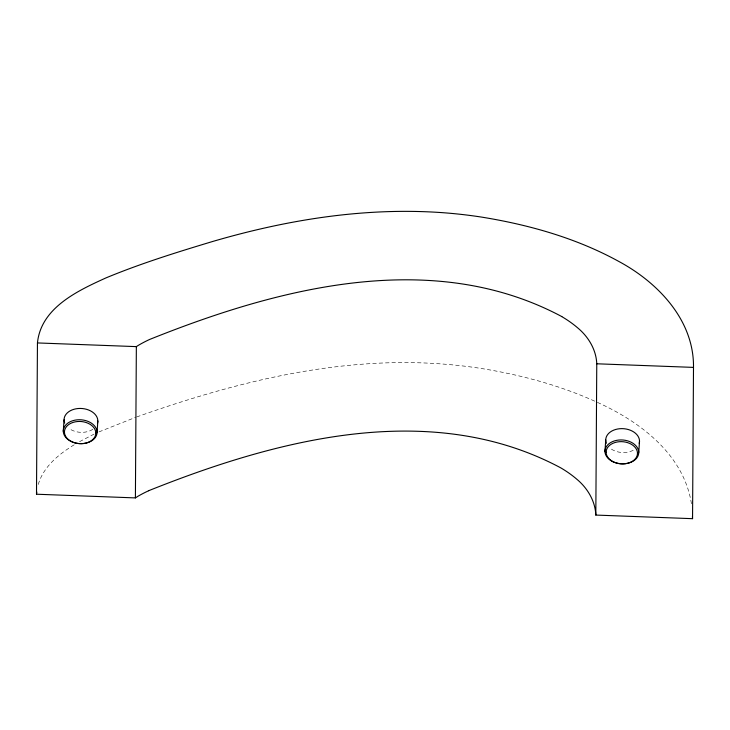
<?xml version="1.0" encoding="UTF-8"?>
<svg xmlns="http://www.w3.org/2000/svg" width="730" height="730" viewBox="0 0 730 730"><rect width="100%" height="100%" fill="white"/><g stroke="black" fill="none" stroke-linecap="round" stroke-linejoin="round"><path stroke-width="0.55" stroke-dasharray="3.65 2.74" d="M38.261 484.464C43.517 466.351 59.267 453.887 74.734 444.451M79.552 441.65L94.051 434.14M98.979 431.886L135.689 417.314M136.665 416.958C233.865 382.483 336.603 356.349 440.546 363.878A352.836 249.687 0.4 0 1 480.212 368.312C520.107 374.663 559.582 385.166 596.419 401.929M597.386 402.376C640.365 421.685 684.475 454.991 691.584 504.749M92.838 429.295A16.909 11.935 3.9 0 1 68.958 428.401M633.22 450.264A16.909 11.935 3.9 0 1 609.468 447.627"/><path stroke-width="1.09" d="M148.683 490.733A117.722 83.311 0.4 0 0 137.924 496.281L137.213 496.756A61.265 43.362 0.4 0 0 135.406 497.906L36.5 494.219L37.449 342.936C40.971 307.85 77.562 290.796 105.905 277.929C140.635 263.512 176.614 252.334 212.594 241.502C286.653 219.83 364.197 207.22 441.495 212.594A352.836 249.687 0.4 0 1 481.161 217.029C528.967 224.731 576.435 238.108 619.031 261.559C658.141 282.656 694.12 320.26 693.5 367.391L692.551 518.674L595.817 515.07C595.251 500.962 587.449 488.06 576.773 479.181A118.835 84.096 0.4 0 0 560.813 467.884C431.074 398.571 276.998 439.314 148.655 490.706M135.406 497.906L136.355 346.622A61.265 43.362 0.4 0 1 138.162 345.473L138.901 345.025A117.722 83.311 0.4 0 1 149.632 339.45C277.957 287.939 432.023 247.36 561.799 316.574M595.817 515.07L596.766 363.786C596.2 349.679 588.407 336.776 577.722 327.898A118.835 84.096 0.4 0 0 561.762 316.601M64.058 419.768L63.291 431.074A1.205 0.858 0.4 0 0 64.441 431.968M97.838 421.027L97.072 432.333A1.205 0.858 0.4 0 1 95.803 433.136M605.736 439.962L604.969 451.268A1.205 0.858 0.4 0 0 606.119 452.162M639.517 441.221L638.75 452.527A1.205 0.858 0.4 0 1 637.482 453.33M36.5 494.219L36.81 492.02M37.449 342.936L136.355 346.622M596.766 363.786L693.5 367.391M692.396 516.53L692.551 518.674M64.696 423.081A16.909 11.935 3.9 0 1 80.218 408.435A16.909 11.935 3.9 0 1 97.546 423.19M606.375 443.274A16.909 11.935 3.9 0 1 621.896 428.629A16.909 11.935 3.9 0 1 639.224 443.384M612.306 461.424A16.909 11.935 3.9 0 0 638.695 453.394A16.909 11.935 3.9 0 0 614.569 440.865A16.909 11.935 3.9 0 0 612.306 461.424M612.926 461.597A15.704 11.087 3.9 0 0 637.436 454.142A15.704 11.087 3.9 0 0 615.034 442.508A15.704 11.087 3.9 0 0 612.926 461.597M70.627 441.23A16.909 11.935 3.9 0 0 97.017 433.2A16.909 11.935 3.9 0 0 72.89 420.672A16.909 11.935 3.9 0 0 70.627 441.23M71.248 441.404A15.704 11.087 3.9 0 0 95.758 433.948A15.704 11.087 3.9 0 0 73.356 422.314A15.704 11.087 3.9 0 0 71.248 441.404"/></g></svg>
